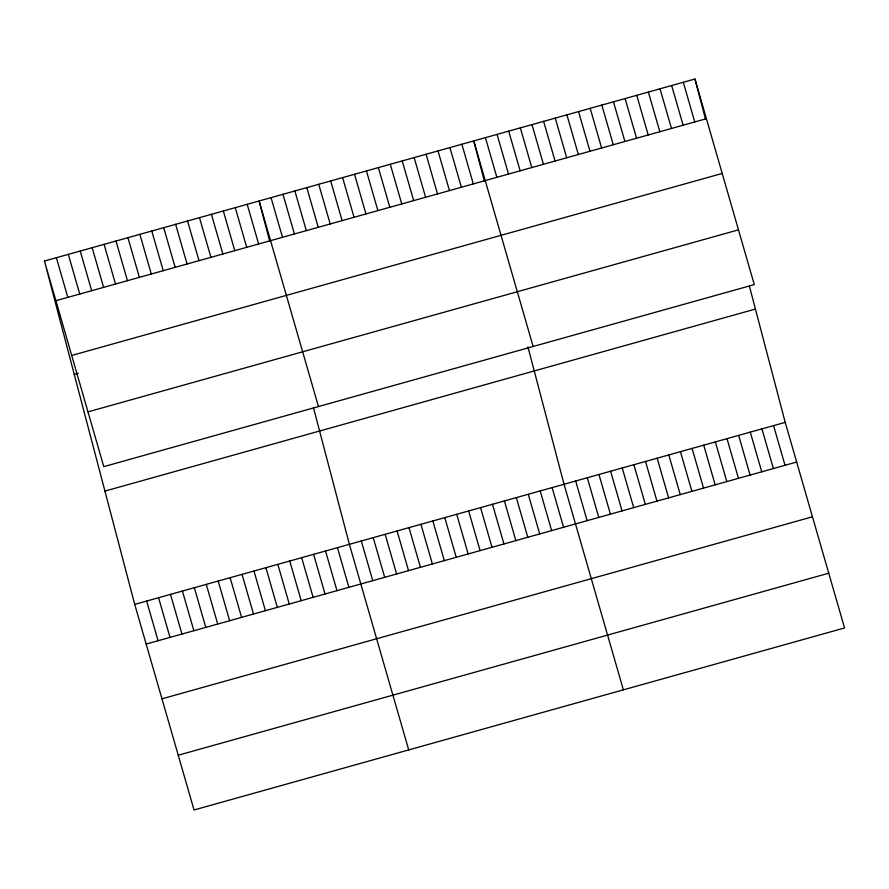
<?xml version="1.0" encoding="UTF-8"?>
<svg xmlns="http://www.w3.org/2000/svg" width="889" height="889" viewBox="0 0 889 889"><rect width="100%" height="100%" fill="white"/><g stroke="black" fill="none" stroke-linecap="round" stroke-linejoin="round"><path stroke-width="1.33" d="M44.45 261.044L694.954 79.021L754.283 284.602L103.791 466.636L44.45 261.044L134.717 604.398L194.046 809.979L844.55 627.956L785.209 422.364L749.405 286.169M55.896 300.715L706.399 118.693M71.698 355.467L722.201 173.444M74.231 374.358L78.21 373.236M87.989 411.874L738.481 229.851M104.924 491.095L755.428 309.061M134.717 604.398L785.209 422.364M146.163 644.069L796.666 462.036M161.965 698.821L812.468 516.787M178.245 755.228L828.748 573.205M683.308 82.277L694.754 121.949M773.574 425.631L785.02 465.291M671.662 85.533L683.119 125.205M761.929 428.887L773.386 468.547M660.027 88.789L671.473 128.46M750.294 432.143L761.74 471.815M648.381 92.045L659.838 131.716M738.648 435.399L750.094 475.07M636.746 95.301L648.192 134.972M727.013 438.655L738.459 478.326M625.1 98.568L636.557 138.228M715.367 441.911L726.813 481.582M613.466 101.824L624.911 141.484M703.732 445.167L715.178 484.838M601.82 105.08L613.277 144.751M692.087 448.423L703.532 488.094M590.185 108.336L601.631 148.007M680.452 451.69L691.898 491.35M578.539 111.592L589.996 151.263M668.806 454.946L680.252 494.606M566.904 114.848L578.35 154.519M657.171 458.202L668.617 497.873M555.258 118.104L566.715 157.775M645.525 461.458L656.971 501.129M543.624 121.36L555.069 161.031M633.89 464.714L645.336 504.385M531.978 124.627L543.435 164.287M622.244 467.97L633.69 507.641M520.343 127.883L531.789 167.543M610.599 471.226L622.056 510.897M508.697 131.139L520.154 170.81M598.964 474.482L610.41 514.153M497.062 134.395L508.508 174.066M587.318 477.749L598.775 517.409M485.416 137.651L496.873 177.322M575.683 481.005L587.129 520.665M533.122 346.488L473.781 140.906L484.327 181.034M623.378 689.842L564.037 484.261L527.933 346.921M461.858 144.251L473.304 183.912M552.113 487.594L563.57 527.266M449.923 147.585L461.38 187.257M540.19 490.928L551.636 530.6M437.999 150.919L449.456 190.59M528.266 494.273L539.712 533.933M426.075 154.253L437.521 193.924M516.342 497.607L527.788 537.278M414.152 157.597L425.598 197.258M504.407 500.94L515.864 540.612M402.228 160.931L413.674 200.603M492.484 504.285L503.941 543.946M390.293 164.265L401.75 203.937M480.56 507.619L492.006 547.291M378.37 167.61L389.827 207.27M468.636 510.953L480.082 550.624M366.446 170.944L377.892 210.615M456.713 514.298L468.159 553.958M354.522 174.277L365.968 213.949M444.789 517.631L456.235 557.303M342.598 177.622L354.044 217.283M432.854 520.965L444.311 560.637M330.675 180.956L342.121 220.628M420.93 524.31L432.387 563.97M318.74 184.29L330.197 223.961M409.007 527.644L420.453 567.315M306.816 187.635L318.262 227.295M397.083 530.977L408.529 570.649M294.892 190.968L306.338 230.64M385.159 534.311L396.605 573.983M282.969 194.302L294.415 233.974M373.224 537.656L384.681 577.317M271.045 197.636L282.491 237.307M361.301 540.99L372.758 580.661M318.451 406.562L259.11 200.981L269.667 241.108M408.718 749.916L349.377 544.324L313.573 408.129M247.186 204.314L258.643 243.986M337.453 547.668L348.899 587.329M235.263 207.648L246.709 247.32M325.53 551.002L336.975 590.674M223.339 210.993L234.785 250.654M313.595 554.336L325.052 594.008M211.415 214.327L222.861 253.998M301.671 557.681L313.128 597.341M199.48 217.661L210.937 257.332M289.747 561.015L301.193 600.686M187.557 221.005L199.014 260.666M277.824 564.348L289.269 604.02M175.633 224.339L187.079 264.011M265.9 567.693L277.346 607.354M163.709 227.673L175.155 267.345M253.976 571.027L265.422 610.699M151.786 231.018L163.232 270.678M242.041 574.361L253.498 614.032M139.862 234.352L151.308 274.023M230.118 577.694L241.575 617.366M127.927 237.685L139.384 277.357M218.194 581.039L229.64 620.7M116.003 241.019L127.449 280.691M206.27 584.373L217.716 624.045M104.08 244.364L115.526 284.024M194.347 587.707L205.792 627.378M92.156 247.698L103.602 287.369M182.412 591.052L193.869 630.712M80.232 251.031L91.678 290.703M170.488 594.385L181.945 634.057M68.297 254.376L79.754 294.037M158.564 597.719L170.01 637.391M56.374 257.71L67.831 297.382M146.641 601.064L158.086 640.725M694.954 79.021L705.499 119.148"/></g></svg>
